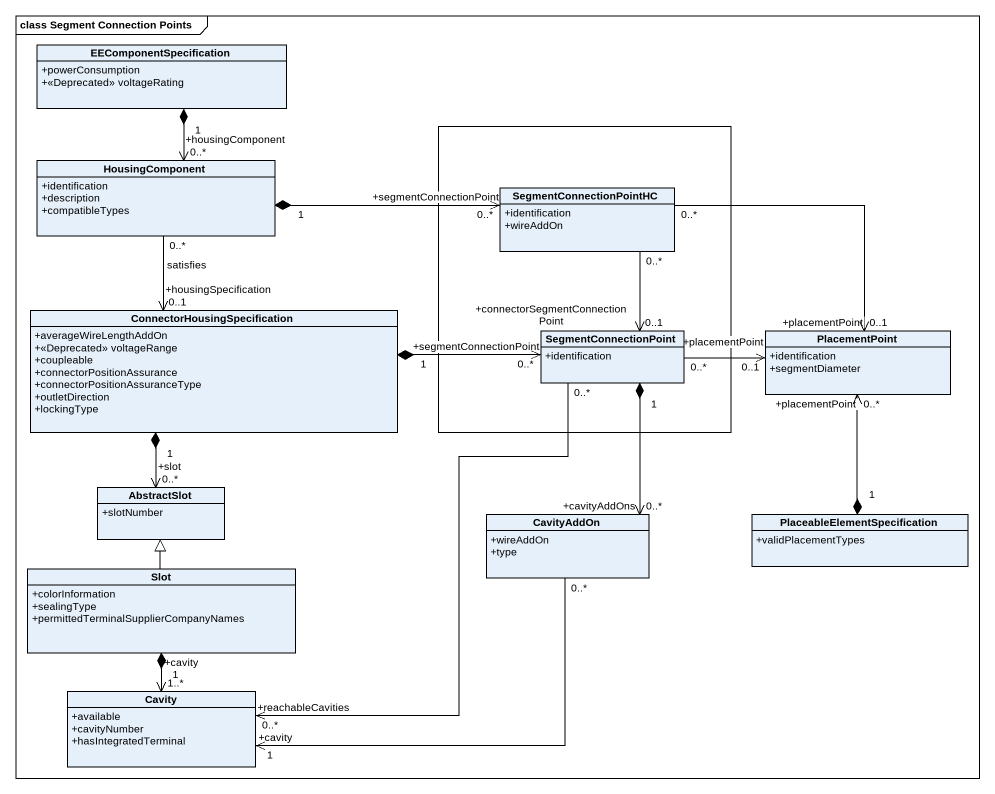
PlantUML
@startuml
mainframe class Segment Connection Points
hide circle
hide empty members
skinparam classAttributeIconSize 0
class EEComponentSpecification {
  +powerConsumption
  +<<Deprecated>> voltageRating
}
rectangle " " as rectangle1 {
  class SegmentConnectionPointHC {
    +identification
    +wireAddOn
  }
  class SegmentConnectionPoint {
    +identification
  }
}
class HousingComponent {
  +identification
  +description
  +compatibleTypes
}
class "ConnectorHousingSpecification" as ConnectorHousingSpecificatio {
  +averageWireLengthAddOn
  +<<Deprecated>> voltageRange
  +coupleable
  +connectorPositionAssurance
  +connectorPositionAssuranceType
  +outletDirection
  +lockingType
}
class PlacementPoint {
  +identification
  +segmentDiameter
}
class AbstractSlot {
  +slotNumber
}
class CavityAddOn {
  +wireAddOn
  +type
}
class "PlaceableElementSpecification" as PlaceableElementSpecificatio {
  +validPlacementTypes
}
class Slot {
  +colorInformation
  +sealingType
  +permittedTerminalSupplierCompanyNames
}
class Cavity {
  +available
  +cavityNumber
  +hasIntegratedTerminal
}
EEComponentSpecification "1" *--> "+housingComponent\n0..*" HousingComponent
HousingComponent "1" *-right-> "+segmentConnectionPoint\n0..*" SegmentConnectionPointHC
HousingComponent "0..*" --> "+housingSpecification\n0..1" ConnectorHousingSpecificatio : satisfies
SegmentConnectionPointHC "0..*" --> "+connectorSegmentConnectionPoint\n0..1" SegmentConnectionPoint
SegmentConnectionPointHC "0..*" -right-> "0..1\n+placementPoint" PlacementPoint
ConnectorHousingSpecificatio "1" *--> "+slot\n0..*" AbstractSlot
SegmentConnectionPoint "+segmentConnectionPoint\n0..*" <-left-* "1" ConnectorHousingSpecificatio
SegmentConnectionPoint "0..*" -right-> "+placementPoint\n0..1" PlacementPoint
SegmentConnectionPoint "1" *--> "+cavityAddOns\n0..*" CavityAddOn
SegmentConnectionPoint "0..*" --> "+reachableCavities\n0..*" Cavity
CavityAddOn "0..*" -left-> "+cavity\n1" Cavity
PlaceableElementSpecificatio "1" *-up-> "+placementPoint\n0..*" PlacementPoint
Slot -up-|> AbstractSlot
Slot "1" *--> "+cavity\n1..*" Cavity
@enduml
